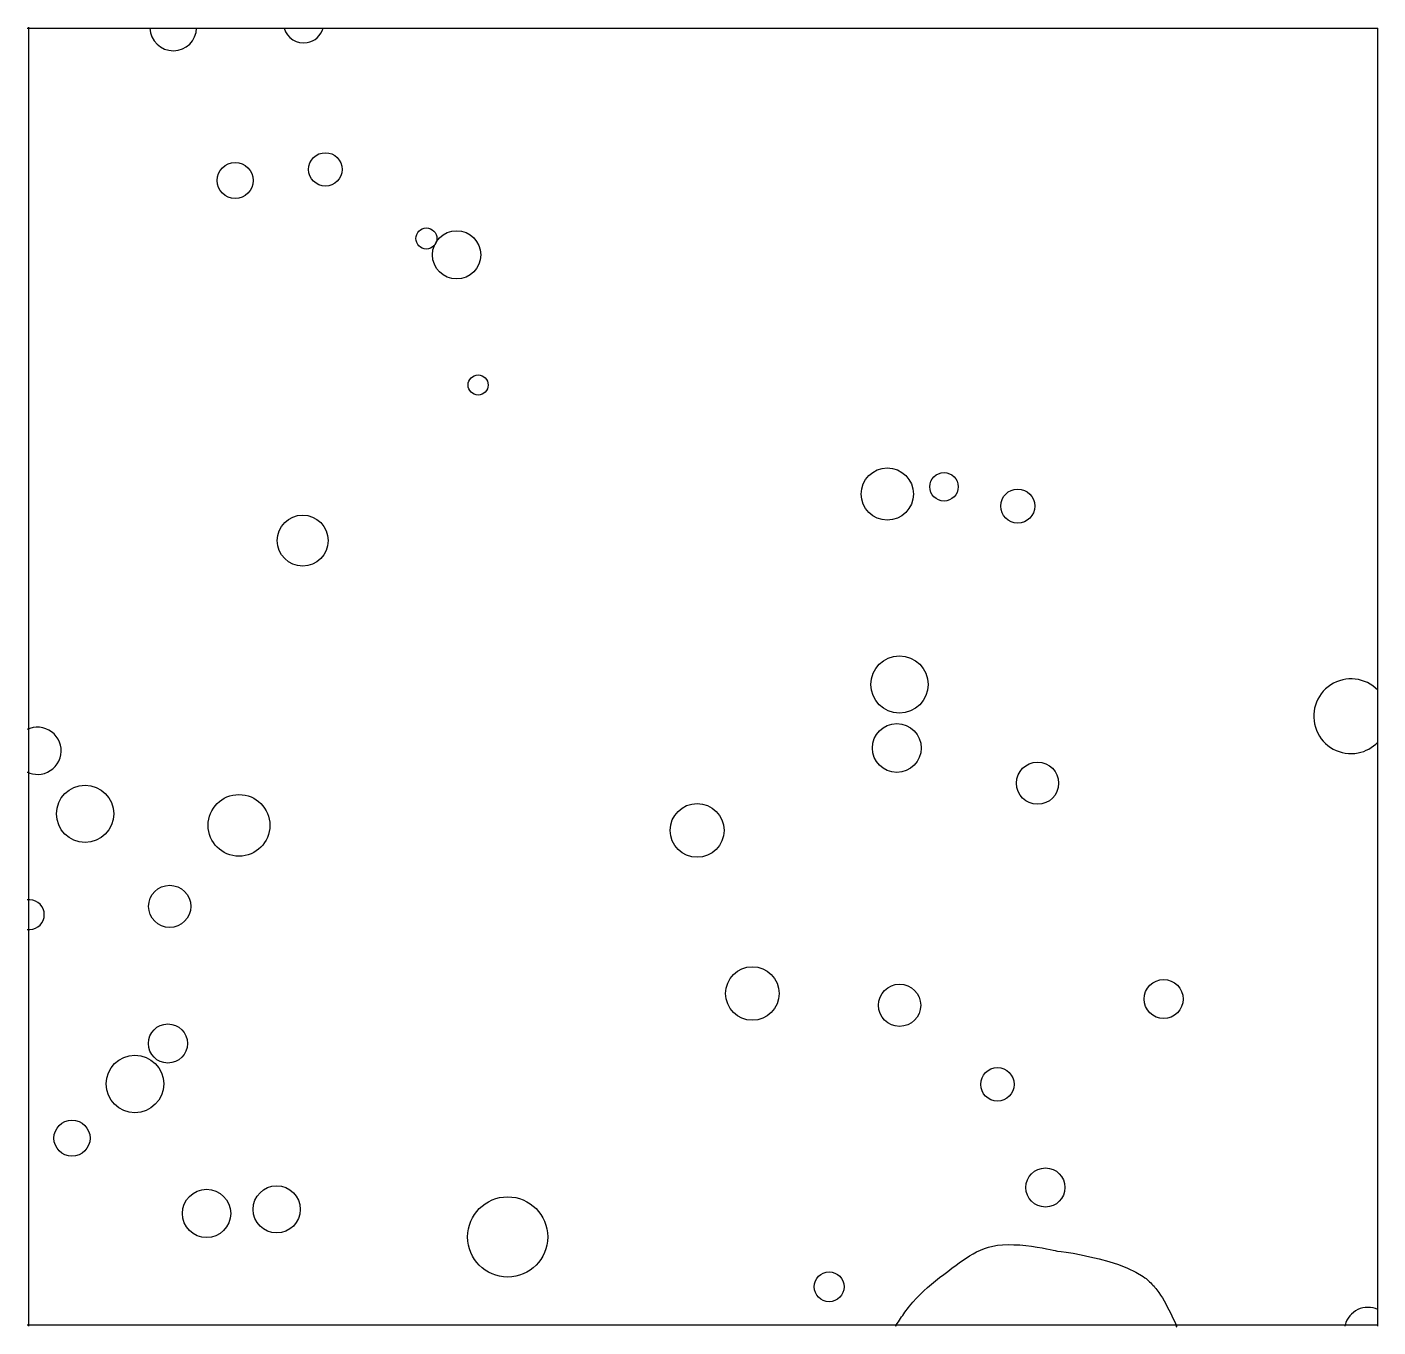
# Model space of a CAD drawing. Extents: x 8.03 to 9.06, y 7.55 to 8.53.
import ezdxf

# ---------------------------------------------------------------- set-up
doc = ezdxf.new("R2010")
doc.units = 0
for name, color, linetype in [('LAYER1', 7, 'CONTINUOUS'), ('LAYER10', 1, 'CONTINUOUS'), ('LAYER12', 5, 'CONTINUOUS')]:
    doc.layers.add(name, color=color, linetype=linetype)

msp = doc.modelspace()

# ---------------------------------------------------------------- linework, layer by layer
at = {"layer": 'LAYER1', "color": 7, "linetype": 'CONTINUOUS'}
for centre, radius in [((8.2581, 8.423), 0.0127), ((8.1897, 8.4146), 0.0136), ((8.3347, 8.3706), 0.008), ((8.3576, 8.3582), 0.0183), ((8.3739, 8.2595), 0.0076), ((8.6841, 8.1768), 0.0198), ((8.7271, 8.1823), 0.0108), ((8.783, 8.1677), 0.0129), ((8.2409, 8.1415), 0.0193), ((8.6933, 8.0324), 0.0217), ((8.6913, 7.9842), 0.0185), ((8.798, 7.9575), 0.016), ((8.0759, 7.9343), 0.0217), ((8.1926, 7.9255), 0.0234), ((8.5399, 7.9217), 0.0204), ((8.1401, 7.8641), 0.016), ((8.5818, 7.798), 0.0203), ((8.6934, 7.7891), 0.016), ((8.8936, 7.7938), 0.0148), ((8.1387, 7.7601), 0.0148), ((8.1137, 7.7294), 0.0218), ((8.7676, 7.7291), 0.0127), ((8.066, 7.6883), 0.0137), ((8.804, 7.6509), 0.0148), ((8.2212, 7.6343), 0.0179), ((8.168, 7.6312), 0.0183), ((8.3963, 7.6134), 0.0304), ((8.64, 7.5756), 0.0113)]:
    msp.add_circle(centre, radius, dxfattribs=at)
for centre, radius, start, end in [((8.1428, 8.5307), 0.0177, -178.4657, -89.3747), ((8.1428, 8.5307), 0.0177, -89.3746, -1.5344), ((8.2416, 8.5343), 0.0154, -164.5533, -79.9076), ((8.2416, 8.5343), 0.0154, -79.9076, -15.4457), ((9.0357, 8.0083), 0.0283, 44.0451, -79.0514), ((8.0399, 7.9821), 0.0179, 109.0236, 112.4583), ((8.0399, 7.9821), 0.0179, -81.2355, 109.0237), ((8.0399, 7.9821), 0.0179, 112.4589, 115.9192), ((9.0357, 8.0083), 0.0283, -79.0508, -44.0437), ((8.0399, 7.9821), 0.0179, -115.9184, -112.46), ((8.0399, 7.9821), 0.0179, -112.4594, -109.0251), ((8.0399, 7.9821), 0.0179, -109.0241, -81.2339), ((8.0337, 7.8578), 0.0113, 93.1768, 98.1977), ((8.0337, 7.8578), 0.0113, 88.0884, 93.1773), ((8.0337, 7.8578), 0.0113, -88.0884, 88.0884), ((8.0337, 7.8578), 0.0113, -98.1977, -93.1768), ((8.0337, 7.8578), 0.0113, -93.1768, -88.0888), ((9.0485, 7.5421), 0.0179, 64.9684, 165.6836), ((9.0485, 7.5421), 0.0179, 165.6858, 168.0442)]:
    msp.add_arc(centre, radius, start, end, dxfattribs=at)
at = {"layer": 'LAYER10', "color": 1, "linetype": 'CONTINUOUS'}
for points in [[(8.6909, 7.5465), (8.6917, 7.5478), (8.6925, 7.549), (8.6933, 7.5502), (8.6941, 7.5515), (8.6949, 7.5527), (8.6958, 7.5539), (8.6966, 7.5551), (8.6975, 7.5563), (8.6983, 7.5575), (8.6992, 7.5587), (8.7001, 7.5599), (8.701, 7.561), (8.7035, 7.564), (8.7062, 7.5669), (8.7089, 7.5697), (8.7118, 7.5724), (8.7147, 7.5751), (8.7177, 7.5776), (8.7207, 7.5801), (8.7238, 7.5826), (8.7269, 7.5849), (8.73, 7.5873), (8.7331, 7.5896), (8.7362, 7.5919), (8.7387, 7.5937), (8.7412, 7.5955), (8.7438, 7.5973), (8.7464, 7.599), (8.7491, 7.6006), (8.7518, 7.602), (8.7547, 7.6034), (8.7577, 7.6046), (8.7608, 7.6056), (8.7642, 7.6064), (8.7677, 7.6071), (8.7715, 7.6075), (8.7757, 7.6076), (8.7801, 7.6075), (8.7846, 7.6073), (8.7891, 7.6069), (8.7935, 7.6063), (8.7976, 7.6057), (8.8014, 7.6051), (8.8048, 7.6044), (8.8076, 7.6039), (8.8099, 7.6034), (8.8114, 7.603), (8.8121, 7.6028), (8.8121, 7.6028), (8.8121, 7.6028), (8.8121, 7.6028), (8.8121, 7.6028), (8.8121, 7.6028), (8.8121, 7.6028), (8.8121, 7.6028), (8.8121, 7.6028), (8.8121, 7.6028), (8.8121, 7.6028), (8.8121, 7.6028), (8.8121, 7.6028), (8.8131, 7.6027), (8.8158, 7.6024), (8.8198, 7.6018), (8.825, 7.601), (8.831, 7.5999), (8.8377, 7.5984), (8.8448, 7.5967), (8.8521, 7.5947), (8.8593, 7.5924), (8.8663, 7.5897), (8.8726, 7.5867), (8.8782, 7.5833), (8.8793, 7.5825), (8.8803, 7.5818), (8.8812, 7.581), (8.8821, 7.5802), (8.883, 7.5794), (8.8839, 7.5785), (8.8847, 7.5777), (8.8855, 7.5768), (8.8863, 7.576), (8.887, 7.5751), (8.8878, 7.5742), (8.8885, 7.5733), (8.8899, 7.5713), (8.8913, 7.5692), (8.8927, 7.5671), (8.894, 7.5649), (8.8952, 7.5627), (8.8964, 7.5605), (8.8976, 7.5582), (8.8987, 7.5559), (8.8998, 7.5536), (8.9009, 7.5512), (8.902, 7.5489), (8.9031, 7.5465)], [(8.6905, 7.5458), (8.6906, 7.5459), (8.6906, 7.5459), (8.6906, 7.546), (8.6907, 7.5461), (8.6907, 7.5461), (8.6907, 7.5462), (8.6907, 7.5463), (8.6908, 7.5463), (8.6908, 7.5464), (8.6908, 7.5464), (8.6909, 7.5465), (8.6909, 7.5465), (8.691, 7.5468), (8.6911, 7.547), (8.6912, 7.5471), (8.6912, 7.5472), (8.6912, 7.5472), (8.6912, 7.5472), (8.6912, 7.5471), (8.6911, 7.547), (8.6911, 7.5469), (8.691, 7.5468), (8.691, 7.5467), (8.6909, 7.5465)], [(8.9031, 7.5465), (8.9031, 7.5465), (8.9031, 7.5464), (8.9031, 7.5463), (8.9032, 7.5463), (8.9032, 7.5462), (8.9032, 7.5462), (8.9032, 7.5461), (8.9032, 7.546), (8.9032, 7.546), (8.9033, 7.5459), (8.9033, 7.5459), (8.9033, 7.5458), (8.9034, 7.5455), (8.9034, 7.5453), (8.9034, 7.5452), (8.9035, 7.5451), (8.9035, 7.5451), (8.9035, 7.5451), (8.9035, 7.5452), (8.9034, 7.5453), (8.9034, 7.5454), (8.9034, 7.5455), (8.9033, 7.5457), (8.9033, 7.5458)]]:
    msp.add_lwpolyline(points, dxfattribs=at)
at = {"layer": 'LAYER12', "color": 5, "linetype": 'CONTINUOUS'}
for points in [[(8.0319, 8.5302), (8.0321, 8.5302)], [(8.0321, 8.5302), (8.033, 8.5302)], [(8.033, 8.531), (8.033, 8.5302)], [(8.033, 8.5302), (8.034, 8.5302)], [(8.033, 8.5302), (8.033, 8.5302)], [(8.033, 8.5302), (8.033, 8.5302)], [(8.033, 8.5302), (8.033, 7.5465)], [(8.033, 8.5302), (8.033, 8.5302)], [(8.034, 8.5302), (9.0561, 8.5302)], [(9.0561, 7.5465), (9.0561, 8.5302)], [(8.0321, 7.5465), (8.0319, 7.5465)], [(8.033, 7.5465), (8.0321, 7.5465)], [(8.034, 7.5465), (8.033, 7.5465)], [(8.033, 7.5465), (8.033, 7.546)], [(8.033, 7.546), (8.033, 7.5458)], [(9.0561, 7.5465), (8.034, 7.5465)], [(9.0561, 7.5458), (9.0561, 7.5465)]]:
    msp.add_lwpolyline(points, dxfattribs=at)

doc.saveas('drawing.dxf')
